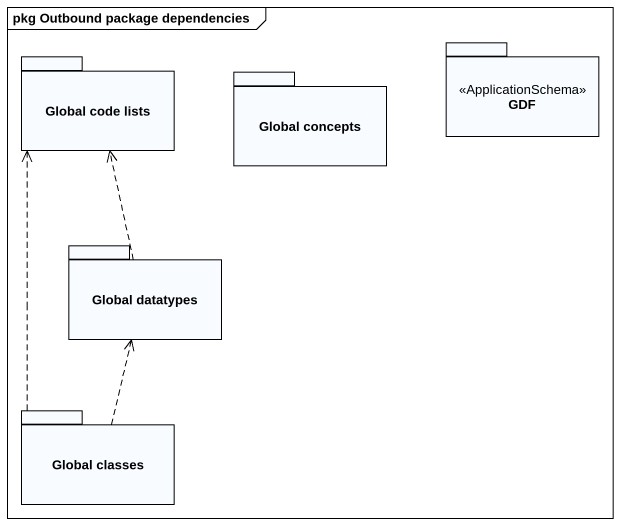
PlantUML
@startuml
mainframe pkg Outbound package dependencies
package "Global code lists" as Global_code_lists {
}
package "Global concepts" as Global_concepts {
}
package GDF <<ApplicationSchema>> {
}
package "Global datatypes" as Global_datatypes {
}
package "Global classes" as Global_classes {
}
Global_datatypes .up.> Global_code_lists
Global_classes .up.> Global_code_lists
Global_classes .up.> Global_datatypes
@enduml
